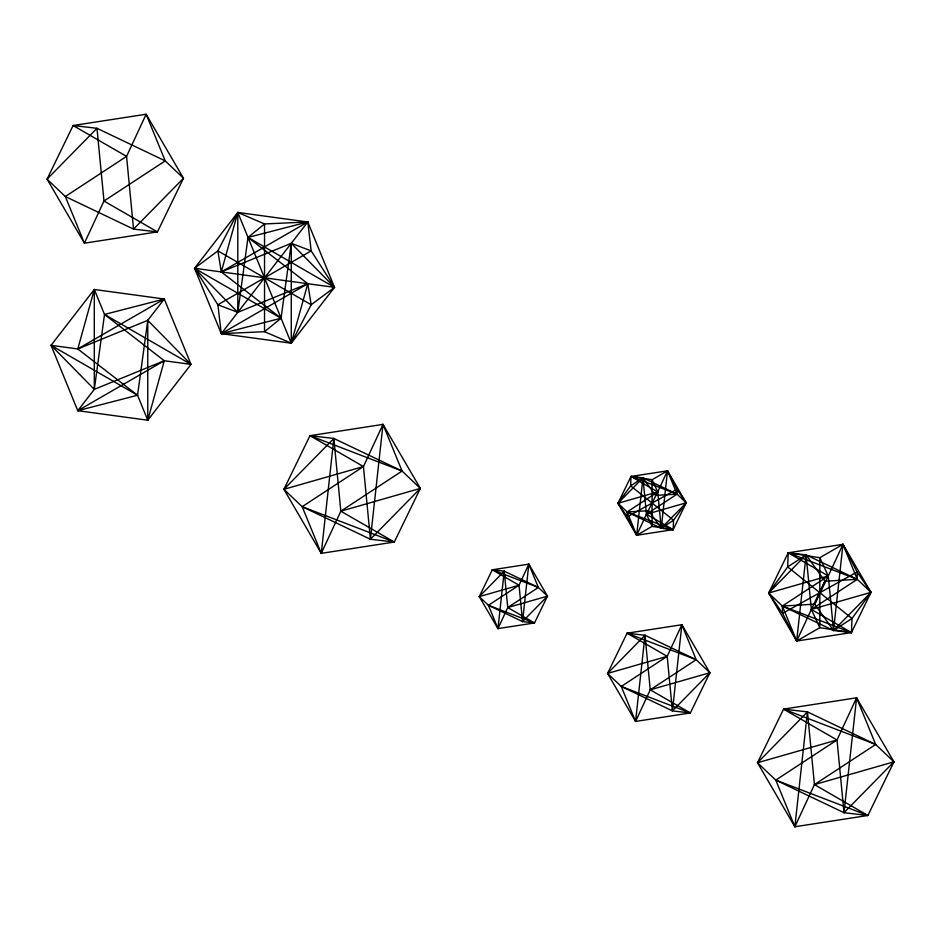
<?xml version="1.0" encoding="UTF-8"?>
<svg xmlns="http://www.w3.org/2000/svg" width="941" height="941" viewBox="0 0 941 941"><rect width="100%" height="100%" fill="white"/><g stroke="black" fill="none" stroke-linecap="round" stroke-linejoin="round"><path stroke-width="1.41" d="M94.3 389.362L94.3 289.475L164.287 299.015L191.011 364.39L147.761 420.227L77.785 410.688L51.049 345.312L94.3 289.475L104.51 314.447L94.3 389.362L77.785 410.688L137.551 395.255L147.761 320.34L164.287 299.015L104.51 314.447L164.287 360.744L191.011 364.39L147.761 320.34L77.785 348.958L51.049 345.312L94.3 389.362L164.287 360.744L147.761 420.227L137.551 395.255L77.785 348.958L94.3 289.475M147.761 420.227L147.761 320.34M630.999 476.464L630.646 485.862L617.978 503.282L636.657 535.288L673.168 529.642L686.201 502.823L667.522 470.818L630.999 476.464L617.978 503.282L627.247 516.844L636.657 535.288L652.089 526.384L673.168 529.642L673.533 520.244L686.201 502.823L676.92 489.261L667.522 470.818L652.089 479.722L630.999 476.464L657.735 491.896L661.229 528.254L673.168 529.642L646.443 514.209L642.95 477.852L630.999 476.464L677.061 494.143L686.201 502.823L661.229 528.254L627.118 511.963L617.978 503.282L642.95 477.852L677.061 494.143L676.92 489.261L627.247 516.844L627.118 511.963L657.735 491.896L667.522 470.818L677.061 494.143L646.443 514.209L636.657 535.288L627.118 511.963L648.69 510.704L661.229 528.254L673.533 520.244L630.646 485.862L642.95 477.852L655.477 495.401L677.061 494.143M788.205 552.802L787.652 566.905L768.656 593.03L796.674 641.044L851.452 632.575L870.99 592.348L842.971 544.333L788.205 552.802L768.656 593.03L782.571 613.379L796.674 641.044L819.823 627.682L851.452 632.575L851.993 618.472L870.99 592.348L857.086 571.999L842.971 544.333L819.823 557.695L788.205 552.802L828.292 575.951L833.538 630.494L851.452 632.575L811.354 609.415L806.119 554.884L788.205 552.802L857.286 579.327L870.99 592.348L833.538 630.494L782.371 606.051L768.656 593.03L806.119 554.884L857.286 579.327L857.086 571.999L782.571 613.379L782.371 606.051L828.292 575.951L842.971 544.333L857.286 579.327L811.354 609.415L796.674 641.044L782.371 606.051L814.73 604.169L833.538 630.494L851.993 618.472L787.652 566.905L806.119 554.884L824.916 581.209L857.286 579.327M321.269 553.343L340.842 511.175L402.078 471.041L382.999 424.391L363.438 466.548L302.19 506.681L321.269 553.343L333.855 438.459L309.977 435.683L283.911 489.32L321.269 553.343L394.303 542.04L420.356 488.403L382.999 424.391L309.977 435.683L363.438 466.548L370.413 539.264L394.303 542.04L340.842 511.175L333.855 438.459L402.078 471.041L420.356 488.403L370.413 539.264L302.19 506.681L283.911 489.32L333.855 438.459M370.413 539.264L382.999 424.391M497.954 628.623L507.74 607.533L538.358 587.466L528.83 564.141L519.044 585.231L488.426 605.286L497.954 628.623L504.247 571.187L492.308 569.799L479.275 596.618L497.954 628.623L534.476 622.966L547.497 596.147L528.83 564.141L492.308 569.799L519.044 585.231L522.537 621.578L534.476 622.966L507.74 607.533L504.247 571.187L538.358 587.466L547.497 596.147L522.537 621.578L488.426 605.286L479.275 596.618L504.247 571.187M522.537 621.578L528.83 564.141M636.657 535.288L642.95 477.852M635.575 721.429L650.243 689.812L696.175 659.712L681.872 624.718L667.193 656.347L621.26 686.448L635.575 721.429L645.008 635.281L627.094 633.199L607.557 673.427L635.575 721.429L690.341 712.96L709.89 672.733L681.872 624.718L627.094 633.199L667.193 656.347L672.427 710.878L690.341 712.96L650.243 689.812L645.008 635.281L696.175 659.712L709.89 672.733L672.427 710.878L621.26 686.448L607.557 673.427L645.008 635.281M661.229 528.254L667.522 470.818M672.427 710.878L681.872 624.718M796.674 641.044L806.119 554.884M794.863 826.763L814.435 784.606L875.671 744.472L856.592 697.81L837.019 739.979L775.784 780.113L794.863 826.763L807.449 711.89L783.559 709.114L757.505 762.751L794.863 826.763L867.896 815.471L893.95 761.834L856.592 697.81L783.559 709.114L837.019 739.979L844.006 812.695L867.896 815.471L814.435 784.606L807.449 711.89L875.671 744.472L893.95 761.834L844.006 812.695L775.784 780.113L757.505 762.751L807.449 711.89M833.538 630.494L842.971 544.333M844.006 812.695L856.592 697.81M237.802 312.33L248.012 237.414L264.539 223.946L307.789 221.982L334.514 287.358L291.263 343.194L221.288 333.655L194.552 268.279L237.802 212.443L307.789 221.982L311.189 250.882L334.514 287.358L311.189 304.755L291.263 343.194L264.539 331.691L221.288 333.655L217.877 304.755L194.552 268.279L217.877 250.882L237.802 212.443L264.539 223.946L264.539 331.691L281.053 318.223L291.263 243.307L311.189 250.882L217.877 304.755L237.802 312.33L307.789 283.712L311.189 304.755L217.877 250.882L221.288 271.925L281.053 318.223L221.288 333.655L307.789 221.982L248.012 237.414L307.789 283.712L291.263 343.194L237.802 212.443L221.288 271.925L291.263 243.307L334.514 287.358L194.552 268.279L237.802 312.33L237.802 212.443M646.443 514.209L657.735 491.896L652.089 479.722L652.089 526.384L646.443 514.209L686.201 502.823M811.354 609.427L824.916 581.209L814.73 604.169L828.292 575.951L819.823 557.695L819.823 627.682L811.354 609.415L870.99 592.348M77.785 348.958L164.287 299.015M221.288 271.925L307.789 221.982M77.785 410.688L164.287 360.744M221.288 333.655L307.789 283.712M283.911 489.32L363.438 466.548M340.842 511.175L420.356 488.403M617.978 503.282L657.735 491.896M479.275 596.618L519.044 585.231M507.74 607.533L547.497 596.147M768.656 593.03L828.292 575.951M607.557 673.427L667.193 656.347M650.243 689.812L709.89 672.733M757.505 762.751L837.019 739.979M814.435 784.606L893.95 761.834M627.118 511.963L673.168 529.642M782.371 606.051L851.452 632.575M309.977 435.683L402.078 471.041M492.308 569.799L538.358 587.466M302.19 506.681L394.303 542.04M627.094 633.199L696.175 659.712M783.559 709.114L875.671 744.472M488.426 605.286L534.476 622.966M621.26 686.448L690.341 712.96M775.784 780.113L867.896 815.471M248.012 237.414L334.514 287.358M194.552 268.279L281.053 318.223M104.51 314.447L191.011 364.39M51.049 345.312L137.551 395.255M291.263 243.307L291.263 343.194M103.981 201.021L84.408 243.19L157.441 231.886L183.495 178.249L146.137 114.237L73.104 125.529L47.05 179.166L84.408 243.19L65.329 196.528L47.05 179.166L96.994 128.305L165.216 160.887L183.495 178.249L133.551 229.11L65.329 196.528L126.564 156.394L146.137 114.237L165.216 160.887L103.981 201.021L157.441 231.886L133.551 229.11L126.564 156.394L73.104 125.529L96.994 128.305L103.981 201.021"/></g></svg>
